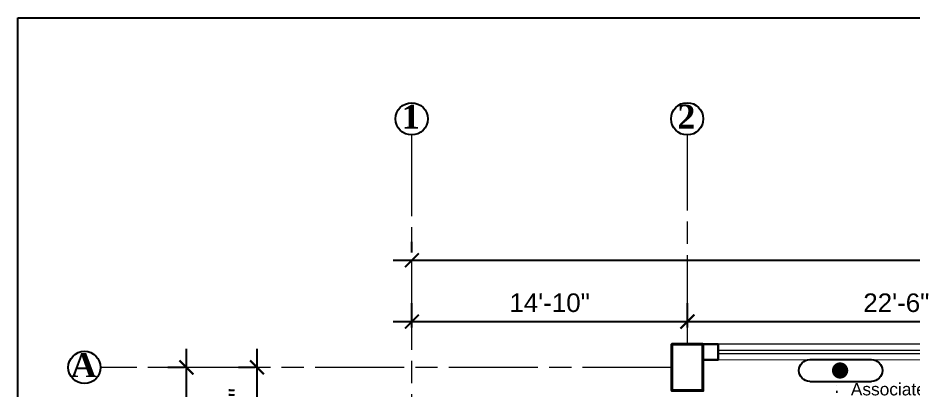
# Model space of a CAD drawing. Header units: inches. Extents: x -12 to 20935469, y -1604 to 24729220.
# Drawn here: x 20823799 to 20824378, y 24659194 to 24659435 of the extents above; entities that cross this region are included whole.
import ezdxf

# ---------------------------------------------------------------- set-up
doc = ezdxf.new("R2010")
doc.units = ezdxf.units.IN
doc.header["$LTSCALE"] = 0.03
doc.header["$MEASUREMENT"] = 0
doc.header["$PDMODE"] = 32
doc.header["$PDSIZE"] = 15
doc.linetypes.add('ACAD_ISO08W100', pattern=[36, 24, -3, 6, -3])
doc.linetypes.add('DOT', pattern=[0.25, 0, -0.25])
for name, color, linetype, lineweight in [('column', 1, 'Continuous', 40), ('Dim Line', 252, 'Continuous', 13), ('Grid Line', 252, 'Continuous', 18), ('line', 7, 'Continuous', 9), ('Main Wall', 7, 'Continuous', 30), ('wind.', 150, 'Continuous', 20)]:
    doc.layers.add(name, color=color, linetype=linetype, lineweight=lineweight)
doc.layers.add('TEXT', color=7, linetype='Continuous')
doc.layers.add('w', color=188, linetype='DOT')
doc.styles.add('2', font='swisscl.ttf')
doc.styles.add('RomanS', font='arial.ttf', dxfattribs={"height": 12})
doc.styles.get("Standard").update_dxf_attribs({"font": 'timesbd.ttf'})
doc.dimstyles.new('Aec_Arch_I', dxfattribs={"dimscale": 96, "dimtxt": 12, "dimasz": 0.09375, "dimexe": 0.125, "dimexo": 0.125, "dimgap": 0.0625, "dimtad": 1, "dimdec": 0, "dimzin": 3, "dimdsep": 46, "dimlunit": 4, "dimtxsty": 'RomanS', "dimblk1": 'ARCHTICK', "dimblk2": 'ARCHTICK', "dimsah": 1, "dimcen": 0.09375, "dimdle": 0.125, "dimadec": 0, "dimazin": 0, "dimtfac": 0.75, "dimtdec": 0, "dimtmove": 2, "dimatfit": 3, "dimldrblk": 'ARCHTICK', "dimfxl": 1, "dimfrac": 1, "dimtolj": 1, "dimtzin": 0, "dimarcsym": 0})

# ---------------------------------------------------------------- blocks, each defined once
blk = doc.blocks.new('_ArchTick')
at = {"color": 0, "linetype": 'ByBlock', "lineweight": 35, "const_width": 0.15}
blk.add_lwpolyline([(-0.5, -0.5), (0.5, 0.5)], dxfattribs=at)
blk = doc.blocks.new('*D336')
at = {"layer": 'Defpoints', "color": 0, "transparency": 16777216}
for p in [(20820322.25, 24639400.93), (20820144.28, 24639385.03), (20820322.25, 24639385.03)]:
    blk.add_point(p, dxfattribs=at)
at = {"layer": 'Dim Line', "color": 0, "lineweight": -2, "transparency": 16777216}
for p, q in [((20820144.28, 24639397.03), (20820144.28, 24639412.93)), ((20820322.25, 24639397.03), (20820322.25, 24639412.93)), ((20820132.28, 24639400.93), (20820334.25, 24639400.93))]:
    blk.add_line(p, q, dxfattribs=at)
at = {"layer": 'Dim Line', "color": 0, "lineweight": -2, "transparency": 16777216, "xscale": 9, "yscale": 9, "zscale": 9, "rotation": 180}
blk.add_blockref('_ArchTick', (20820144.28, 24639400.93), dxfattribs=at)
at = {"layer": 'Dim Line', "color": 0, "lineweight": -2, "transparency": 16777216, "xscale": 9, "yscale": 9, "zscale": 9}
blk.add_blockref('_ArchTick', (20820322.25, 24639400.93), dxfattribs=at)
at = {"layer": 'Dim Line', "color": 0, "transparency": 16777216, "insert": (20820233.26, 24639413.05), "char_height": 12, "attachment_point": 5, "style": 'RomanS'}
blk.add_mtext('\\A1;14\'-10"', dxfattribs=at)
blk = doc.blocks.new('*D337')
at = {"layer": 'Defpoints', "color": 0, "transparency": 16777216}
for p in [(20820592.25, 24639400.93), (20820592.25, 24639400.93), (20820322.25, 24639385.03)]:
    blk.add_point(p, dxfattribs=at)
at = {"layer": 'Dim Line', "color": 0, "lineweight": -2, "transparency": 16777216}
for p, q in [((20820322.25, 24639397.03), (20820322.25, 24639412.93)), ((20820310.25, 24639400.93), (20820604.25, 24639400.93))]:
    blk.add_line(p, q, dxfattribs=at)
at = {"layer": 'Dim Line', "color": 0, "lineweight": -2, "transparency": 16777216, "xscale": 9, "yscale": 9, "zscale": 9, "rotation": 180}
blk.add_blockref('_ArchTick', (20820322.25, 24639400.93), dxfattribs=at)
at = {"layer": 'Dim Line', "color": 0, "lineweight": -2, "transparency": 16777216, "xscale": 9, "yscale": 9, "zscale": 9}
blk.add_blockref('_ArchTick', (20820592.25, 24639400.93), dxfattribs=at)
at = {"layer": 'Dim Line', "color": 0, "transparency": 16777216, "insert": (20820457.25, 24639413.05), "char_height": 12, "attachment_point": 5, "style": 'RomanS'}
blk.add_mtext('\\A1;22\'-6"', dxfattribs=at)
blk = doc.blocks.new('*D329')
at = {"layer": 'Defpoints', "color": 0, "transparency": 16777216}
for p in [(20822147.72, 24639440.57), (20820144.28, 24639433.51), (20822147.72, 24639433.51)]:
    blk.add_point(p, dxfattribs=at)
at = {"layer": 'Dim Line', "color": 0, "lineweight": -2, "transparency": 16777216}
for p, q in [((20820144.28, 24639445.51), (20820144.28, 24639452.57)), ((20822147.72, 24639445.51), (20822147.72, 24639452.57)), ((20820132.28, 24639440.57), (20822159.72, 24639440.57))]:
    blk.add_line(p, q, dxfattribs=at)
at = {"layer": 'Dim Line', "color": 0, "lineweight": -2, "transparency": 16777216, "xscale": 9, "yscale": 9, "zscale": 9, "rotation": 180}
blk.add_blockref('_ArchTick', (20820144.28, 24639440.57), dxfattribs=at)
at = {"layer": 'Dim Line', "color": 0, "lineweight": -2, "transparency": 16777216, "xscale": 9, "yscale": 9, "zscale": 9}
blk.add_blockref('_ArchTick', (20822147.72, 24639440.57), dxfattribs=at)
at = {"layer": 'Dim Line', "color": 0, "transparency": 16777216, "insert": (20821146, 24639452.7), "char_height": 12, "attachment_point": 5, "style": 'RomanS'}
blk.add_mtext('\\A1;166\'-11"', dxfattribs=at)
blk = doc.blocks.new('*D330')
at = {"layer": 'Defpoints', "color": 0, "transparency": 16777216}
for p in [(20820055.12, 24639371.33), (20820044.19, 24639311.34), (20820055.12, 24639311.34)]:
    blk.add_point(p, dxfattribs=at)
at = {"layer": 'Dim Line', "color": 0, "lineweight": -2, "transparency": 16777216}
for p, q in [((20820044.19, 24639383.33), (20820044.19, 24639299.34)), ((20820043.12, 24639371.33), (20820032.19, 24639371.33)), ((20820043.12, 24639311.34), (20820032.19, 24639311.34))]:
    blk.add_line(p, q, dxfattribs=at)
at = {"layer": 'Dim Line', "color": 0, "lineweight": -2, "transparency": 16777216, "xscale": 9, "yscale": 9, "zscale": 9}
for p, rotation in [((20820044.19, 24639371.33), 90), ((20820044.19, 24639311.34), 270)]:
    blk.add_blockref('_ArchTick', p, dxfattribs=dict(at, rotation=rotation))
at = {"layer": 'Dim Line', "color": 0, "transparency": 16777216, "insert": (20820032.06, 24639341.34), "char_height": 12, "attachment_point": 5, "rotation": 90, "style": 'RomanS'}
blk.add_mtext('\\A1;5\'-0"', dxfattribs=at)
blk = doc.blocks.new('*D335')
at = {"layer": 'Defpoints', "color": 0, "transparency": 16777216}
for p in [(20819998.65, 24639371.33), (20820009.29, 24639371.33), (20820009.29, 24638499.48)]:
    blk.add_point(p, dxfattribs=at)
at = {"layer": 'Dim Line', "color": 0, "lineweight": -2, "transparency": 16777216}
for p, q in [((20819998.65, 24638487.48), (20819998.65, 24639383.33)), ((20819997.29, 24639371.33), (20819986.65, 24639371.33)), ((20819997.29, 24638499.48), (20819986.65, 24638499.48))]:
    blk.add_line(p, q, dxfattribs=at)
at = {"layer": 'Dim Line', "color": 0, "lineweight": -2, "transparency": 16777216, "xscale": 9, "yscale": 9, "zscale": 9}
for p, rotation in [((20819998.65, 24639371.33), 90), ((20819998.65, 24638499.48), 270)]:
    blk.add_blockref('_ArchTick', p, dxfattribs=dict(at, rotation=rotation))
at = {"layer": 'Dim Line', "color": 0, "transparency": 16777216, "insert": (20819986.53, 24638935.41), "char_height": 12, "attachment_point": 5, "rotation": 90, "style": 'RomanS'}
blk.add_mtext('\\A1;72\'-8"', dxfattribs=at)
blk = doc.blocks.new('FDDF')
at = {"layer": 'line', "color": 6, "linetype": 'Continuous', "lineweight": 25, "ltscale": 50}
for p, q in [((7351582.6, 3307777.3), (7351582.6, 3307351.8)), ((7351732.3, 3307777.3), (7351732.3, 3307351.8))]:
    blk.add_line(p, q, dxfattribs=at)
at = {"layer": 'line', "color": 6, "linetype": 'Continuous', "lineweight": 40, "ltscale": 50, "const_width": 56.1}
blk.add_lwpolyline([(7351657.4, 3307596.9, 1), (7351657.4, 3307540.8, 1)], format="xyb", close=True, dxfattribs=at)
at = {"layer": 'line', "color": 6, "linetype": 'Continuous', "lineweight": 25, "ltscale": 50}
for centre, start, end in [((7351657.4, 3307777.3), 0, 180), ((7351657.4, 3307351.8), 180, 0)]:
    blk.add_arc(centre, 74.8, start, end, dxfattribs=at)
blk = doc.blocks.new('GRID')
at = {"layer": 'Grid Line', "color": 252, "linetype": 'ACAD_ISO08W100', "lineweight": 9, "ltscale": 80, "true_color": 0x939598}
for p, q in [((20820144.28, 24639296.33), (20820144.28, 24639521.54)), ((20820322.25, 24639386.33), (20820322.25, 24639521.55)), ((20820312.11, 24639371.33), (20819943.28, 24639371.33))]:
    blk.add_line(p, q, dxfattribs=at)
at = {"layer": 'TEXT'}
for centre in [(20820144.14, 24639531.96), (20820322.11, 24639531.97), (20819932.72, 24639371.33)]:
    blk.add_circle(centre, 10.42, dxfattribs=at)
at = {"layer": 'TEXT', "char_height": 15.435, "width": 227.4581, "attachment_point": 8, "rotation": 0}
for s, insert in [('\\A1;1', (20820143.62, 24639525.66)), ('\\A1;2', (20820321.59, 24639525.67)), ('\\A1;A', (20819932.21, 24639365.04))]:
    blk.add_mtext(s, dxfattribs=dict(at, insert=insert))
at = {"layer": 'Dim Line'}
for base, p1, p2, picture, middle in [((20822147.72, 24639440.57), (20820144.28, 24639433.51), (20822147.72, 24639433.51), '*D329', (20821146, 24639452.7)), ((20820322.25, 24639400.93), (20820144.28, 24639385.03), (20820322.25, 24639385.03), '*D336', (20820233.26, 24639413.05)), ((20820592.25, 24639400.93), (20820322.25, 24639385.03), (20820592.25, 24639400.93), '*D337', (20820457.25, 24639413.05))]:
    dim = blk.add_linear_dim(base=base, p1=p1, p2=p2, dimstyle='Aec_Arch_I', dxfattribs=at)
    dim.commit()
    dim.dimension.update_dxf_attribs({"geometry": picture, "text_midpoint": middle})
for base, p1, p2, picture, middle in [((20819998.65, 24639371.33), (20820009.29, 24638499.48), (20820009.29, 24639371.33), '*D335', (20819986.53, 24638935.41)), ((20820044.19, 24639311.34), (20820055.12, 24639371.33), (20820055.12, 24639311.34), '*D330', (20820032.06, 24639341.34))]:
    dim = blk.add_linear_dim(base=base, p1=p1, p2=p2, angle=90, dimstyle='Aec_Arch_I', dxfattribs=at)
    dim.commit()
    dim.dimension.update_dxf_attribs({"geometry": picture, "text_midpoint": middle})

msp = doc.modelspace()

# ---------------------------------------------------------------- linework, layer by layer
at = {"layer": 'column', "lineweight": 40, "ltscale": 20}
msp.add_lwpolyline([(20824241.85, 24659223.99), (20824221.85, 24659223.99), (20824221.85, 24659193.99), (20824241.85, 24659193.99)], close=True, dxfattribs=at)
at = {"layer": 'Defpoints'}
msp.add_lwpolyline([(20823799.35, 24659434.87), (20826238.21, 24659434.87), (20826238.21, 24657853.57), (20823799.35, 24657853.57)], close=True, dxfattribs=at)
at = {"layer": 'Main Wall', "lineweight": 30}
msp.add_lwpolyline([(20824241.85, 24659223.99), (20824251.85, 24659223.99), (20824251.85, 24659213.96), (20824241.85, 24659213.96)], dxfattribs=at)
at = {"layer": 'w', "linetype": 'DOT', "lineweight": 30, "ltscale": 550, "transparency": 33554661}
msp.add_line((20824328.5, 24659079.15), (20824328.5, 24659199.96), dxfattribs=at)
at = {"layer": 'wind.', "lineweight": 5}
for p, q in [((20824410.37, 24659223.99), (20824251.85, 24659223.99)), ((20824251.85, 24659220.02), (20824410.37, 24659220.07)), ((20824251.85, 24659218.02), (20824410.37, 24659218.07)), ((20824251.85, 24659213.96), (20824410.37, 24659214))]:
    msp.add_line(p, q, dxfattribs=at)

# ---------------------------------------------------------------- block references
msp.add_blockref('GRID', (3909.6, 19837.65))
at = {"layer": 'line', "color": 5, "xscale": -0.09369666655797602, "yscale": 0.09369666655797602, "zscale": 0.09369666655797602, "rotation": 89.99999997869529}
msp.add_blockref('FDDF', (21134238.68, 25348032.77), dxfattribs=at)

# ---------------------------------------------------------------- texts
at = {"layer": 'TEXT', "color": 30, "lineweight": 5, "ltscale": 20, "insert": (20824361.7, 24659198.88), "char_height": 8, "attachment_point": 2, "style": '2'}
msp.add_mtext_dynamic_manual_height_columns('\\pxqc;{\\fArial|b0|i0|c0|p34;\\C0;Associate\\PProfessor\\P\\pq*;14\'-0"X13\'-0"}', width=131.4908, gutter_width=0.397, heights=[0], dxfattribs=at)

doc.saveas('drawing.dxf')
